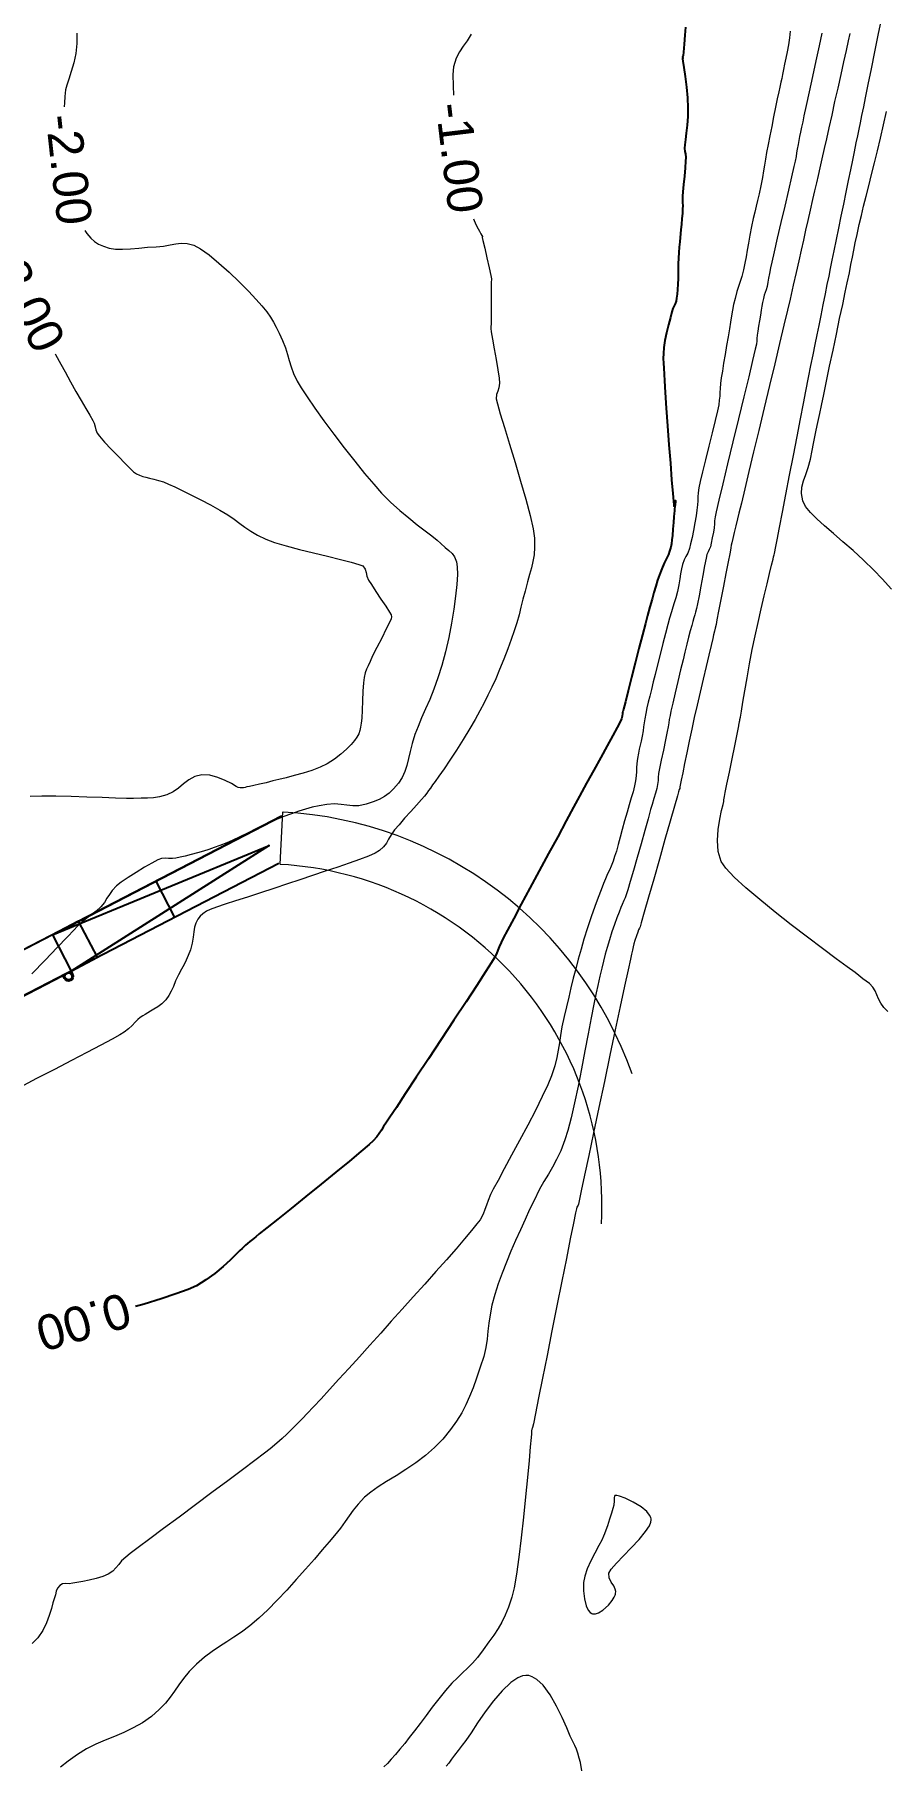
# Model space of a CAD drawing. Header units: metres. Extents: x 2662 to 3279, y 1027 to 1511.
# Drawn here: x 3096.2 to 3169.1, y 1177.9 to 1326.3 of the extents above; entities that cross this region are included whole.
import ezdxf

# ---------------------------------------------------------------- set-up
doc = ezdxf.new("R2010")
doc.units = ezdxf.units.M
doc.header["$LTSCALE"] = 1000
doc.layers.add('01 main point', color=1, linetype='Continuous')
doc.layers.add('Layer13', color=4, linetype='Continuous')
for name, color, linetype, lineweight in [('BANGUNAN', 7, 'Continuous', 13), ('CONT-MNR', 252, 'Continuous', 9), ('TEXT KONT', 3, 'Continuous', 15)]:
    doc.layers.add(name, color=color, linetype=linetype, lineweight=lineweight)
doc.styles.get("Standard").update_dxf_attribs({"font": 'arial.ttf'})

# ---------------------------------------------------------------- blocks, each defined once
blk = doc.blocks.new('A$C1d95df7b')
at = {"elevation": -0.51}
for points in [[(1.42, 0.76), (1.15, 0.62, -1), (0.79, 1.33), (1.06, 1.47)], [(1.38, 0.85), (1.11, 0.71, -1), (0.83, 1.24), (1.1, 1.38)]]:
    blk.add_lwpolyline(points, format="xyb", dxfattribs=at)
at = {"layer": '01 main point'}
blk.add_circle((0.97, 0.98, -0.51), 0.3, dxfattribs=at)

msp = doc.modelspace()

# ---------------------------------------------------------------- linework, layer by layer
at = {"elevation": -1, "flags": 128}
msp.add_lwpolyline([(3151.99, 1326.92), (3151.93, 1326.25), (3151.87, 1325.46), (3151.81, 1324.79), (3151.78, 1324.51), (3151.76, 1324.45), (3151.73, 1324.4), (3151.74, 1324.3), (3151.71, 1324.21), (3151.75, 1324.01), (3151.83, 1323.46), (3151.94, 1322.69), (3152.06, 1321.79), (3152.15, 1320.87), (3152.19, 1320.02), (3152.18, 1319.26), (3152.12, 1318.52), (3152.05, 1317.85), (3151.97, 1317.28), (3151.91, 1316.83), (3151.89, 1316.56), (3151.93, 1316.27), (3151.98, 1316.05), (3152.01, 1315.76), (3151.99, 1315.42), (3151.94, 1314.85), (3151.88, 1314.14), (3151.81, 1313.43), (3151.75, 1312.81), (3151.72, 1312.42), (3151.72, 1312.11), (3151.73, 1311.87), (3151.74, 1311.62), (3151.73, 1311.31), (3151.71, 1310.95), (3151.67, 1310.5), (3151.63, 1310.01), (3151.59, 1309.56), (3151.55, 1309.21), (3151.52, 1308.89), (3151.48, 1308.5), (3151.44, 1308.06), (3151.4, 1307.59), (3151.37, 1307.11), (3151.36, 1306.62), (3151.36, 1306.24), (3151.36, 1305.85), (3151.35, 1305.36), (3151.32, 1304.89), (3151.29, 1304.43), (3151.26, 1304.01), (3151.22, 1303.67), (3151.18, 1303.43), (3151.1, 1303.2), (3151, 1303.02), (3150.9, 1302.78), (3150.82, 1302.5), (3150.68, 1302.01), (3150.52, 1301.39), (3150.36, 1300.7), (3150.22, 1300.03), (3150.13, 1299.45), (3150.08, 1298.92), (3150.07, 1298.5), (3150.08, 1298.1), (3150.11, 1297.68), (3150.14, 1297.14), (3150.17, 1296.57), (3150.24, 1295.57), (3150.33, 1294.24), (3150.44, 1292.72), (3150.56, 1291.1), (3150.68, 1289.52), (3150.79, 1288.08), (3150.89, 1286.91), (3150.94, 1286.25), (3150.98, 1285.94), (3150.99, 1285.85), (3150.99, 1285.83), (3151.01, 1285.84), (3151.02, 1285.88), (3151.05, 1286.01), (3151.07, 1286.2), (3151.11, 1286.32), (3151.11, 1286.2), (3151.08, 1285.96), (3151.06, 1285.76), (3151.05, 1285.61), (3151.03, 1285.42), (3151.01, 1285.19), (3150.99, 1284.91), (3150.95, 1284.42), (3150.9, 1283.85), (3150.86, 1283.32), (3150.81, 1282.94), (3150.77, 1282.59), (3150.72, 1282.31), (3150.62, 1281.97), (3150.51, 1281.69), (3150.35, 1281.34), (3150.16, 1280.93), (3149.95, 1280.46), (3149.74, 1279.93), (3149.58, 1279.46), (3149.43, 1278.96), (3149.27, 1278.42), (3149.11, 1277.83), (3148.93, 1277.18), (3148.73, 1276.45), (3148.55, 1275.75), (3148.29, 1274.78), (3147.99, 1273.61), (3147.67, 1272.36), (3147.35, 1271.11), (3147.06, 1269.97), (3146.83, 1269.04), (3146.67, 1268.4), (3146.61, 1268.17), (3146.59, 1268.12), (3146.59, 1268.02), (3146.56, 1267.8), (3146.5, 1267.56), (3146.39, 1267.32), (3146.13, 1266.84), (3145.74, 1266.13), (3145.26, 1265.26), (3144.71, 1264.26), (3144.11, 1263.18), (3143.5, 1262.05), (3142.89, 1260.93), (3142.38, 1259.99), (3141.74, 1258.81), (3141.02, 1257.46), (3140.23, 1256.01), (3139.43, 1254.52), (3138.64, 1253.05), (3137.9, 1251.67), (3137.25, 1250.45), (3136.72, 1249.45), (3136.34, 1248.74), (3136.16, 1248.39), (3135.99, 1248.01), (3135.88, 1247.71), (3135.76, 1247.41), (3135.58, 1247.04), (3135.34, 1246.66), (3134.82, 1245.85), (3134.07, 1244.7), (3133.16, 1243.3), (3132.12, 1241.72), (3131.03, 1240.06), (3129.93, 1238.39), (3128.89, 1236.81), (3127.95, 1235.38), (3127.18, 1234.21), (3126.62, 1233.38), (3126.34, 1232.96), (3126.09, 1232.58), (3125.9, 1232.27), (3125.72, 1231.99), (3125.5, 1231.7), (3125.2, 1231.36), (3124.84, 1231.03), (3124.14, 1230.43), (3123.16, 1229.62), (3122, 1228.67), (3120.72, 1227.63), (3119.41, 1226.58), (3118.15, 1225.56), (3117.02, 1224.64), (3116.08, 1223.89), (3115.43, 1223.37), (3115.13, 1223.13), (3114.85, 1222.9), (3114.62, 1222.72), (3114.41, 1222.54), (3114.24, 1222.39), (3114.11, 1222.27), (3113.95, 1222.12), (3113.77, 1221.94), (3113.42, 1221.59), (3112.93, 1221.12), (3112.32, 1220.57), (3111.62, 1219.98), (3110.85, 1219.42), (3110.03, 1218.92), (3109.32, 1218.6), (3108.28, 1218.22), (3107, 1217.8), (3105.54, 1217.35), (3104.82, 1217.14)], dxfattribs=at)
for points, elevation in [([(3097.68, 1249.03), (3117.33, 1259.21)], -0.51), ([(3090.41, 1241.32), (3099.29, 1245.92), (3101.54, 1247.11), (3099.93, 1250.21), (3097.68, 1249.03), (3088.8, 1244.43)], -1)]:
    msp.add_lwpolyline(points, dxfattribs=dict(elevation=elevation))
at = {"layer": '01 main point', "elevation": -1}
for points in [[(3117.33, 1259.21), (3004.6, 1200.8, -0.073382), (2999.9, 1199.18), (2936.6, 1187.31)], [(3117.1, 1255.15), (3006.21, 1197.69, -0.073382), (3000.55, 1195.74), (2933.81, 1183.22)]]:
    msp.add_lwpolyline(points, format="xyb", dxfattribs=at)
at = {"layer": 'BANGUNAN'}
msp.add_line((3117.21, 1255.09, -1), (3117.46, 1259.59, -1), dxfattribs=at)
for radius, start in [(33.74, 19.4088), (29.24, 356.7683)]:
    msp.add_arc((3115.57, 1225.89, -1), radius, start, 86.7847, dxfattribs=at)
at = {"layer": 'CONT-MNR', "flags": 128}
for points, elevation in [([(3160.96, 1326.58), (3160.9, 1326.03), (3160.8, 1325.41), (3160.7, 1324.82), (3160.59, 1324.26), (3160.48, 1323.75), (3160.39, 1323.3), (3160.3, 1322.87), (3160.23, 1322.54), (3160.16, 1322.21), (3160.06, 1321.78), (3159.98, 1321.37), (3159.85, 1320.78), (3159.7, 1320.06), (3159.54, 1319.25), (3159.37, 1318.41), (3159.2, 1317.6), (3159.06, 1316.87), (3158.93, 1316.17), (3158.84, 1315.6), (3158.76, 1315.09), (3158.68, 1314.59), (3158.58, 1314.02), (3158.44, 1313.32), (3158.3, 1312.63), (3158.16, 1312.06), (3158.04, 1311.57), (3157.92, 1311.07), (3157.78, 1310.51), (3157.63, 1309.82), (3157.49, 1309.08), (3157.37, 1308.41), (3157.27, 1307.8), (3157.17, 1307.22), (3157.07, 1306.67), (3156.95, 1306.12), (3156.8, 1305.54), (3156.66, 1305.1), (3156.52, 1304.69), (3156.38, 1304.24), (3156.23, 1303.66), (3156.11, 1303.14), (3156.01, 1302.64), (3155.93, 1302.15), (3155.84, 1301.62), (3155.74, 1301.03), (3155.63, 1300.35), (3155.5, 1299.6), (3155.37, 1298.84), (3155.25, 1298.1), (3155.14, 1297.42), (3155.05, 1296.83), (3154.99, 1296.35), (3154.94, 1295.93), (3154.93, 1295.58), (3154.91, 1295.27), (3154.88, 1294.93), (3154.83, 1294.51), (3154.72, 1294), (3154.53, 1293.18), (3154.27, 1292.13), (3153.98, 1290.97), (3153.69, 1289.81), (3153.43, 1288.76), (3153.23, 1287.93), (3153.13, 1287.41), (3153.07, 1286.97), (3153.04, 1286.62), (3153.03, 1286.29), (3153.01, 1285.94), (3152.96, 1285.49), (3152.89, 1285), (3152.78, 1284.4), (3152.66, 1283.75), (3152.54, 1283.13), (3152.42, 1282.59), (3152.31, 1282.18), (3152.17, 1281.8), (3152.02, 1281.51), (3151.87, 1281.22), (3151.73, 1280.83), (3151.63, 1280.45), (3151.56, 1280.03), (3151.49, 1279.58), (3151.4, 1279.07), (3151.28, 1278.49), (3151.14, 1277.96), (3151.02, 1277.54), (3150.9, 1277.17), (3150.77, 1276.75), (3150.62, 1276.22), (3150.47, 1275.67), (3150.27, 1274.91), (3150.04, 1274.03), (3149.8, 1273.1), (3149.57, 1272.2), (3149.37, 1271.39), (3149.21, 1270.76), (3149.05, 1270.09), (3148.91, 1269.51), (3148.78, 1269), (3148.67, 1268.51), (3148.57, 1268.02), (3148.49, 1267.57), (3148.43, 1267.22), (3148.39, 1266.9), (3148.34, 1266.54), (3148.26, 1266.1), (3148.17, 1265.66), (3148.09, 1265.3), (3148.01, 1264.98), (3147.94, 1264.62), (3147.86, 1264.18), (3147.81, 1263.73), (3147.79, 1263.37), (3147.78, 1263.05), (3147.76, 1262.69), (3147.7, 1262.25), (3147.6, 1261.81), (3147.48, 1261.32), (3147.33, 1260.79), (3147.16, 1260.2), (3146.97, 1259.55), (3146.76, 1258.82), (3146.56, 1258.09), (3146.37, 1257.41), (3146.2, 1256.79), (3146.05, 1256.23), (3145.9, 1255.76), (3145.77, 1255.37), (3145.6, 1254.93), (3145.45, 1254.6), (3145.29, 1254.26), (3145.11, 1253.83), (3144.96, 1253.45), (3144.75, 1252.91), (3144.5, 1252.24), (3144.21, 1251.46), (3143.9, 1250.58), (3143.58, 1249.65), (3143.27, 1248.66), (3143.02, 1247.8), (3142.78, 1246.96), (3142.56, 1246.13), (3142.35, 1245.31), (3142.15, 1244.5), (3141.96, 1243.68), (3141.76, 1242.86), (3141.57, 1242.02), (3141.38, 1241.15), (3141.26, 1240.41), (3141.17, 1239.76), (3141.07, 1239.14), (3140.95, 1238.5), (3140.77, 1237.79), (3140.49, 1236.94), (3140.17, 1236.16), (3139.7, 1235.15), (3139.11, 1233.97), (3138.45, 1232.7), (3137.75, 1231.39), (3137.07, 1230.12), (3136.44, 1228.96), (3135.9, 1227.96), (3135.49, 1227.2), (3135.26, 1226.75), (3135.05, 1226.24), (3134.91, 1225.83), (3134.78, 1225.45), (3134.62, 1225.05), (3134.36, 1224.58), (3134.09, 1224.22), (3133.64, 1223.66), (3133.04, 1222.95), (3132.3, 1222.1), (3131.47, 1221.15), (3130.56, 1220.13), (3129.61, 1219.06), (3128.63, 1217.98), (3127.67, 1216.9), (3126.75, 1215.87), (3125.84, 1214.86), (3124.92, 1213.83), (3124.01, 1212.82), (3123.11, 1211.83), (3122.26, 1210.89), (3121.46, 1210.01), (3120.72, 1209.22), (3120.08, 1208.52), (3119.54, 1207.95), (3119.12, 1207.52), (3118.6, 1206.99), (3118.17, 1206.56), (3117.78, 1206.18), (3117.39, 1205.82), (3116.93, 1205.42), (3116.36, 1204.93), (3115.86, 1204.54), (3115.05, 1203.91), (3113.98, 1203.11), (3112.74, 1202.18), (3111.37, 1201.17), (3109.96, 1200.11), (3108.55, 1199.07), (3107.22, 1198.08), (3106.03, 1197.2), (3105.05, 1196.47), (3104.35, 1195.93), (3103.98, 1195.64), (3103.62, 1195.3), (3103.37, 1194.99), (3103.13, 1194.7), (3102.86, 1194.43), (3102.46, 1194.16), (3102, 1193.96), (3101.44, 1193.79), (3100.85, 1193.65), (3100.28, 1193.54), (3099.79, 1193.45), (3099.45, 1193.39), (3099.11, 1193.35), (3098.82, 1193.36), (3098.56, 1193.33), (3098.31, 1193.19), (3098.11, 1192.96), (3098.02, 1192.7), (3097.96, 1192.39), (3097.84, 1192.04), (3097.73, 1191.7), (3097.6, 1191.22), (3097.42, 1190.63), (3097.17, 1189.99), (3096.85, 1189.33), (3096.42, 1188.69), (3095.95, 1188.22)], 1), ([(3169.32, 1242.45), (3169, 1242.79), (3168.72, 1243.17), (3168.54, 1243.54), (3168.4, 1243.89), (3168.25, 1244.22), (3168.04, 1244.55), (3167.75, 1244.86), (3167.48, 1245.07), (3167.2, 1245.27), (3166.85, 1245.54), (3166.52, 1245.79), (3165.85, 1246.29), (3164.9, 1246.99), (3163.73, 1247.86), (3162.43, 1248.85), (3161.05, 1249.9), (3159.67, 1250.99), (3158.35, 1252.07), (3157.16, 1253.08), (3156.16, 1253.99), (3155.43, 1254.76), (3155.04, 1255.34), (3154.79, 1256.2), (3154.72, 1257.14), (3154.78, 1258.08), (3154.91, 1258.96), (3155.07, 1259.7), (3155.21, 1260.23), (3155.27, 1260.47), (3155.28, 1260.63), (3155.3, 1260.76), (3155.32, 1260.91), (3155.39, 1261.24), (3155.53, 1261.98), (3155.74, 1262.99), (3155.97, 1264.13), (3156.2, 1265.27), (3156.4, 1266.26), (3156.54, 1266.96), (3156.59, 1267.23), (3156.61, 1267.29), (3156.62, 1267.35), (3156.63, 1267.43), (3156.65, 1267.53), (3156.69, 1267.72), (3156.77, 1268.24), (3156.9, 1269.01), (3157.07, 1269.99), (3157.26, 1271.1), (3157.48, 1272.29), (3157.71, 1273.51), (3157.95, 1274.69), (3158.2, 1275.84), (3158.46, 1277.01), (3158.72, 1278.12), (3158.97, 1279.16), (3159.18, 1280.05), (3159.36, 1280.77), (3159.49, 1281.27), (3159.54, 1281.49), (3159.58, 1281.64), (3159.6, 1281.77), (3159.64, 1281.92), (3159.69, 1282.21), (3159.83, 1282.93), (3160.04, 1283.99), (3160.3, 1285.32), (3160.59, 1286.84), (3160.91, 1288.48), (3161.23, 1290.16), (3161.55, 1291.8), (3161.85, 1293.32), (3162.11, 1294.65), (3162.31, 1295.7), (3162.54, 1296.86), (3162.74, 1297.89), (3162.93, 1298.82), (3163.1, 1299.69), (3163.27, 1300.52), (3163.43, 1301.34), (3163.61, 1302.19), (3163.79, 1303.09), (3163.98, 1304.06), (3164.14, 1304.86), (3164.29, 1305.56), (3164.42, 1306.23), (3164.57, 1306.94), (3164.73, 1307.74), (3164.93, 1308.71), (3165.13, 1309.68), (3165.33, 1310.7), (3165.55, 1311.74), (3165.76, 1312.77), (3165.96, 1313.76), (3166.15, 1314.69), (3166.32, 1315.53), (3166.47, 1316.24), (3166.63, 1317), (3166.76, 1317.62), (3166.87, 1318.17), (3166.99, 1318.72), (3167.11, 1319.34), (3167.27, 1320.1), (3167.43, 1320.88), (3167.65, 1322), (3167.93, 1323.35), (3168.22, 1324.81), (3168.51, 1326.26), (3168.78, 1327.6)], 3), ([(3163.68, 1326.41), (3163.44, 1325.32), (3163.16, 1324.04), (3162.87, 1322.69), (3162.59, 1321.38), (3162.33, 1320.22), (3162.14, 1319.33), (3162.03, 1318.82), (3161.93, 1318.34), (3161.84, 1317.93), (3161.77, 1317.56), (3161.7, 1317.21), (3161.63, 1316.85), (3161.56, 1316.45), (3161.51, 1316.14), (3161.46, 1315.82), (3161.38, 1315.42), (3161.28, 1314.97), (3161.08, 1314.1), (3160.81, 1312.93), (3160.49, 1311.58), (3160.16, 1310.17), (3159.85, 1308.82), (3159.57, 1307.64), (3159.37, 1306.76), (3159.26, 1306.28), (3159.17, 1305.8), (3159.1, 1305.4), (3159.04, 1305.04), (3158.97, 1304.69), (3158.89, 1304.39), (3158.81, 1304.17), (3158.74, 1303.94), (3158.66, 1303.64), (3158.59, 1303.31), (3158.53, 1302.99), (3158.47, 1302.64), (3158.4, 1302.22), (3158.32, 1301.73), (3158.24, 1301.26), (3158.17, 1300.83), (3158.13, 1300.51), (3158.1, 1300.22), (3158.09, 1300), (3158.06, 1299.72), (3157.96, 1299.3), (3157.73, 1298.33), (3157.4, 1296.93), (3156.98, 1295.22), (3156.53, 1293.32), (3156.05, 1291.36), (3155.59, 1289.46), (3155.18, 1287.74), (3154.84, 1286.33), (3154.61, 1285.34), (3154.51, 1284.91), (3154.47, 1284.58), (3154.46, 1284.31), (3154.43, 1283.97), (3154.37, 1283.58), (3154.28, 1283.11), (3154.19, 1282.66), (3154.11, 1282.34), (3154.01, 1282.1), (3153.92, 1281.91), (3153.82, 1281.67), (3153.75, 1281.35), (3153.62, 1280.71), (3153.47, 1279.88), (3153.3, 1278.97), (3153.14, 1278.12), (3153.01, 1277.43), (3152.93, 1277.04), (3152.85, 1276.73), (3152.77, 1276.49), (3152.7, 1276.25), (3152.61, 1275.94), (3152.51, 1275.59), (3152.39, 1275.14), (3152.25, 1274.59), (3152.1, 1273.97), (3151.93, 1273.29), (3151.77, 1272.64), (3151.56, 1271.77), (3151.33, 1270.79), (3151.1, 1269.8), (3150.89, 1268.91), (3150.73, 1268.23), (3150.65, 1267.85), (3150.59, 1267.51), (3150.55, 1267.24), (3150.5, 1266.9), (3150.41, 1266.49), (3150.26, 1265.77), (3150.08, 1264.89), (3149.89, 1264.02), (3149.75, 1263.3), (3149.67, 1262.89), (3149.64, 1262.54), (3149.63, 1262.27), (3149.59, 1261.93), (3149.51, 1261.59), (3149.4, 1261.2), (3149.27, 1260.75), (3149.12, 1260.22), (3148.99, 1259.78), (3148.78, 1259), (3148.49, 1257.99), (3148.17, 1256.85), (3147.83, 1255.67), (3147.51, 1254.55), (3147.24, 1253.6), (3147.03, 1252.9), (3146.93, 1252.55), (3146.8, 1252.22), (3146.68, 1251.97), (3146.54, 1251.65), (3146.43, 1251.38), (3146.28, 1250.98), (3146.09, 1250.49), (3145.89, 1249.91), (3145.67, 1249.28), (3145.46, 1248.61), (3145.26, 1247.96), (3145.1, 1247.37), (3144.95, 1246.79), (3144.8, 1246.18), (3144.64, 1245.5), (3144.45, 1244.7), (3144.31, 1244.05), (3144.13, 1243.1), (3143.9, 1241.91), (3143.64, 1240.55), (3143.36, 1239.07), (3143.07, 1237.55), (3142.76, 1236.04), (3142.46, 1234.61), (3142.17, 1233.32), (3141.89, 1232.24), (3141.64, 1231.43), (3141.28, 1230.5), (3140.93, 1229.76), (3140.58, 1229.11), (3140.22, 1228.51), (3139.84, 1227.88), (3139.43, 1227.15), (3138.99, 1226.25), (3138.61, 1225.45), (3138.22, 1224.6), (3137.82, 1223.72), (3137.41, 1222.81), (3137.01, 1221.88), (3136.62, 1220.95), (3136.26, 1220.01), (3135.92, 1219.09), (3135.63, 1218.18), (3135.38, 1217.24), (3135.22, 1216.43), (3135.12, 1215.71), (3135.04, 1215.03), (3134.97, 1214.35), (3134.85, 1213.63), (3134.67, 1212.84), (3134.38, 1211.92), (3134.05, 1210.99), (3133.76, 1210.16), (3133.46, 1209.41), (3133.15, 1208.7), (3132.79, 1208.02), (3132.35, 1207.31), (3131.82, 1206.57), (3131.16, 1205.76), (3130.46, 1205.03), (3129.68, 1204.35), (3128.85, 1203.73), (3128, 1203.16), (3127.16, 1202.62), (3126.35, 1202.12), (3125.62, 1201.65), (3124.98, 1201.2), (3124.46, 1200.77), (3123.9, 1200.18), (3123.47, 1199.66), (3123.13, 1199.18), (3122.79, 1198.68), (3122.39, 1198.13), (3121.88, 1197.49), (3121.41, 1196.94), (3120.83, 1196.25), (3120.15, 1195.46), (3119.4, 1194.6), (3118.6, 1193.7), (3117.78, 1192.8), (3116.95, 1191.93), (3116.15, 1191.12), (3115.39, 1190.4), (3114.62, 1189.74), (3113.91, 1189.2), (3113.25, 1188.75), (3112.63, 1188.35), (3112.01, 1187.96), (3111.39, 1187.54), (3110.74, 1187.04), (3110.05, 1186.44), (3109.42, 1185.81), (3108.92, 1185.22), (3108.52, 1184.67), (3108.16, 1184.14), (3107.79, 1183.61), (3107.37, 1183.09), (3106.85, 1182.54), (3106.17, 1181.96), (3105.4, 1181.42), (3104.61, 1180.97), (3103.81, 1180.59), (3103, 1180.25), (3102.2, 1179.92), (3101.4, 1179.57), (3100.61, 1179.17), (3099.83, 1178.7), (3099.04, 1178.13), (3098.37, 1177.6)], 2), ([(3099.77, 1326.41), (3099.78, 1325.52), (3099.68, 1324.66), (3099.51, 1323.86), (3099.3, 1323.12), (3099.09, 1322.48), (3098.92, 1321.95), (3098.82, 1321.55), (3098.75, 1320.97), (3098.71, 1320.43), (3098.69, 1320.1)], -2), ([(3166.07, 1326.38), (3165.94, 1325.76), (3165.75, 1324.94), (3165.54, 1323.96), (3165.29, 1322.87), (3165.04, 1321.71), (3164.77, 1320.54), (3164.52, 1319.38), (3164.27, 1318.3), (3164.06, 1317.34), (3163.88, 1316.53), (3163.67, 1315.62), (3163.5, 1314.86), (3163.35, 1314.19), (3163.2, 1313.56), (3163.05, 1312.89), (3162.87, 1312.13), (3162.67, 1311.22), (3162.47, 1310.35), (3162.28, 1309.51), (3162.09, 1308.66), (3161.9, 1307.79), (3161.69, 1306.87), (3161.47, 1305.88), (3161.22, 1304.8), (3160.95, 1303.6), (3160.72, 1302.64), (3160.42, 1301.35), (3160.05, 1299.79), (3159.63, 1298.05), (3159.19, 1296.18), (3158.72, 1294.25), (3158.27, 1292.33), (3157.82, 1290.49), (3157.42, 1288.79), (3157.06, 1287.3), (3156.77, 1286.08), (3156.56, 1285.21), (3156.45, 1284.75), (3156.3, 1284.14), (3156.16, 1283.56), (3156.05, 1283.06), (3155.96, 1282.68), (3155.91, 1282.47), (3155.87, 1282.26), (3155.83, 1282.05), (3155.77, 1281.74), (3155.63, 1281.04), (3155.45, 1280.06), (3155.23, 1278.95), (3155.02, 1277.82), (3154.82, 1276.81), (3154.68, 1276.06), (3154.6, 1275.67), (3154.53, 1275.35), (3154.47, 1275.1), (3154.39, 1274.78), (3154.32, 1274.46), (3154.17, 1273.87), (3153.98, 1273.05), (3153.75, 1272.07), (3153.49, 1270.99), (3153.23, 1269.85), (3152.97, 1268.74), (3152.73, 1267.69), (3152.51, 1266.68), (3152.3, 1265.65), (3152.09, 1264.65), (3151.9, 1263.73), (3151.74, 1262.93), (3151.61, 1262.3), (3151.53, 1261.88), (3151.5, 1261.73), (3151.49, 1261.67), (3151.48, 1261.6), (3151.44, 1261.5), (3151.39, 1261.31), (3151.29, 1260.96), (3151.04, 1260.07), (3150.67, 1258.78), (3150.22, 1257.22), (3149.74, 1255.52), (3149.25, 1253.82), (3148.81, 1252.26), (3148.44, 1250.97), (3148.18, 1250.08), (3148.08, 1249.73), (3148.02, 1249.6), (3147.96, 1249.46), (3147.89, 1249.27), (3147.77, 1248.94), (3147.64, 1248.55), (3147.56, 1248.27), (3147.49, 1248), (3147.42, 1247.72), (3147.34, 1247.37), (3147.25, 1246.96), (3147.05, 1246.02), (3146.75, 1244.64), (3146.38, 1242.9), (3145.96, 1240.89), (3145.5, 1238.72), (3145.02, 1236.46), (3144.55, 1234.21), (3144.09, 1232.05), (3143.68, 1230.09), (3143.32, 1228.4), (3143.04, 1227.08), (3142.86, 1226.22), (3142.79, 1225.91), (3142.76, 1225.83), (3142.72, 1225.76), (3142.67, 1225.66), (3142.62, 1225.52), (3142.55, 1225.19), (3142.37, 1224.3), (3142.1, 1222.96), (3141.76, 1221.25), (3141.37, 1219.3), (3140.95, 1217.2), (3140.52, 1215.04), (3140.11, 1212.94), (3139.72, 1210.99), (3139.38, 1209.29), (3139.11, 1207.95), (3138.94, 1207.07), (3138.87, 1206.75), (3138.83, 1206.67), (3138.79, 1206.6), (3138.78, 1206.46), (3138.77, 1206.22), (3138.74, 1205.9), (3138.67, 1205.1), (3138.57, 1203.93), (3138.43, 1202.46), (3138.27, 1200.81), (3138.09, 1199.05), (3137.89, 1197.3), (3137.69, 1195.64), (3137.49, 1194.17), (3137.29, 1192.99), (3137.09, 1192.19), (3136.81, 1191.35), (3136.52, 1190.66), (3136.23, 1190.05), (3135.9, 1189.5), (3135.54, 1188.94), (3135.12, 1188.35), (3134.64, 1187.68), (3134.14, 1187.03), (3133.7, 1186.52), (3133.28, 1186.1), (3132.86, 1185.7), (3132.43, 1185.28), (3131.95, 1184.8), (3131.4, 1184.19), (3130.82, 1183.48), (3130.26, 1182.76), (3129.73, 1182.05), (3129.22, 1181.36), (3128.74, 1180.72), (3128.29, 1180.14), (3127.9, 1179.65), (3127.48, 1179.15), (3127.1, 1178.7), (3126.74, 1178.29), (3126.42, 1177.93), (3126.11, 1177.64)], 3), ([(3133.6, 1326.32), (3133.26, 1325.77), (3132.92, 1325.29), (3132.59, 1324.82), (3132.3, 1324.26), (3132.09, 1323.54), (3132.03, 1322.88), (3132.04, 1321.91), (3132.08, 1321.1)], -1), ([(3169.66, 1278.7), (3168.85, 1279.58), (3168.13, 1280.33), (3167.25, 1281.2), (3166.35, 1282.02), (3165.48, 1282.77), (3164.66, 1283.48), (3163.9, 1284.13), (3163.23, 1284.73), (3162.69, 1285.29), (3162.28, 1285.8), (3162.05, 1286.28), (3161.92, 1286.91), (3161.95, 1287.46), (3162.09, 1287.99), (3162.3, 1288.54), (3162.51, 1289.15), (3162.7, 1289.87), (3162.84, 1290.6), (3162.96, 1291.21), (3163.07, 1291.78), (3163.19, 1292.35), (3163.33, 1293), (3163.49, 1293.79), (3163.63, 1294.46), (3163.83, 1295.41), (3164.07, 1296.55), (3164.34, 1297.84), (3164.63, 1299.21), (3164.92, 1300.59), (3165.2, 1301.92), (3165.46, 1303.14), (3165.68, 1304.18), (3165.85, 1304.99), (3166.03, 1305.85), (3166.17, 1306.57), (3166.29, 1307.2), (3166.41, 1307.8), (3166.54, 1308.43), (3166.69, 1309.15), (3166.88, 1310.01), (3167.06, 1310.77), (3167.25, 1311.58), (3167.47, 1312.43), (3167.7, 1313.33), (3167.93, 1314.28), (3168.18, 1315.28), (3168.44, 1316.32), (3168.7, 1317.42), (3168.96, 1318.56), (3169.21, 1319.7)], 2), ([(3133.79, 1310.48), (3134.01, 1310), (3134.2, 1309.62), (3134.31, 1309.42), (3134.42, 1309.21), (3134.51, 1309.04), (3134.56, 1308.97), (3134.55, 1308.89), (3134.61, 1308.63), (3134.76, 1307.98), (3134.94, 1307.14), (3135.13, 1306.29), (3135.28, 1305.62), (3135.34, 1305.34), (3135.33, 1305.23), (3135.32, 1305.12), (3135.32, 1304.85), (3135.32, 1304.22), (3135.32, 1303.41), (3135.32, 1302.59), (3135.32, 1301.93), (3135.32, 1301.59), (3135.3, 1301.41), (3135.28, 1301.27), (3135.27, 1301.08), (3135.32, 1300.78), (3135.43, 1300.15), (3135.58, 1299.32), (3135.74, 1298.4), (3135.88, 1297.52), (3135.99, 1296.8), (3136.03, 1296.37), (3135.98, 1295.99), (3135.88, 1295.7), (3135.78, 1295.4), (3135.75, 1295.03), (3135.85, 1294.61), (3136.09, 1293.75), (3136.45, 1292.57), (3136.89, 1291.15), (3137.36, 1289.58), (3137.84, 1287.98), (3138.28, 1286.43), (3138.65, 1285.03), (3138.91, 1283.89), (3139.03, 1283.08), (3139.04, 1282.31), (3138.99, 1281.66), (3138.9, 1281.08), (3138.77, 1280.54), (3138.61, 1279.96), (3138.42, 1279.32), (3138.22, 1278.54), (3138.04, 1277.83), (3137.87, 1277.15), (3137.7, 1276.49), (3137.5, 1275.82), (3137.29, 1275.13), (3137.04, 1274.39), (3136.75, 1273.59), (3136.4, 1272.7), (3136.04, 1271.81), (3135.7, 1271.02), (3135.37, 1270.29), (3135.04, 1269.61), (3134.7, 1268.94), (3134.33, 1268.25), (3133.93, 1267.53), (3133.48, 1266.74), (3132.91, 1265.79), (3132.34, 1264.88), (3131.78, 1264.04), (3131.27, 1263.29), (3130.83, 1262.66), (3130.5, 1262.19), (3130.29, 1261.9), (3130.1, 1261.63), (3129.95, 1261.41), (3129.8, 1261.2), (3129.59, 1260.94), (3129.33, 1260.64), (3128.91, 1260.17), (3128.42, 1259.62), (3127.89, 1259.04), (3127.41, 1258.49), (3127.03, 1258.04), (3126.73, 1257.62), (3126.52, 1257.25), (3126.33, 1256.91), (3126.09, 1256.59), (3125.73, 1256.26), (3125.36, 1256.05), (3124.78, 1255.8), (3124.03, 1255.51), (3123.14, 1255.19), (3122.15, 1254.85), (3121.08, 1254.5), (3119.99, 1254.13), (3118.9, 1253.77), (3117.84, 1253.41), (3116.68, 1253.01), (3115.53, 1252.63), (3114.42, 1252.28), (3113.4, 1251.96), (3112.5, 1251.67), (3111.76, 1251.42), (3111.21, 1251.22), (3110.9, 1251.07), (3110.59, 1250.85), (3110.36, 1250.63), (3110.17, 1250.38), (3109.99, 1250.04), (3109.87, 1249.69), (3109.81, 1249.29), (3109.75, 1248.83), (3109.67, 1248.32), (3109.52, 1247.76), (3109.34, 1247.26), (3109.16, 1246.86), (3108.97, 1246.5), (3108.75, 1246.1), (3108.5, 1245.61), (3108.25, 1245.08), (3108.06, 1244.61), (3107.88, 1244.2), (3107.67, 1243.82), (3107.4, 1243.45), (3107.07, 1243.12), (3106.72, 1242.85), (3106.39, 1242.65), (3106.1, 1242.48), (3105.88, 1242.35), (3105.64, 1242.2), (3105.44, 1242.09), (3105.2, 1241.94), (3105.02, 1241.77), (3104.79, 1241.53), (3104.53, 1241.26), (3104.21, 1240.96), (3103.84, 1240.67), (3103.48, 1240.46), (3102.8, 1240.08), (3101.84, 1239.57), (3100.65, 1238.94), (3099.31, 1238.24), (3097.85, 1237.48), (3096.33, 1236.7), (3094.82, 1235.92)], -1), ([(3100.47, 1309.48), (3100.63, 1309.22), (3100.97, 1308.82), (3101.29, 1308.53), (3101.65, 1308.31), (3102.06, 1308.13), (3102.56, 1307.98), (3103.09, 1307.89), (3103.7, 1307.88), (3104.38, 1307.92), (3105.1, 1307.98), (3105.84, 1308.05), (3106.57, 1308.09), (3107.22, 1308.15), (3107.77, 1308.25), (3108.26, 1308.34), (3108.73, 1308.4), (3109.24, 1308.37), (3109.81, 1308.22), (3110.39, 1307.92), (3111.12, 1307.39), (3111.96, 1306.69), (3112.84, 1305.9), (3113.71, 1305.07), (3114.51, 1304.27), (3115.17, 1303.57), (3115.65, 1303.03), (3116.07, 1302.5), (3116.39, 1302.05), (3116.65, 1301.62), (3116.88, 1301.18), (3117.13, 1300.67), (3117.41, 1300.05), (3117.68, 1299.41), (3117.86, 1298.85), (3118, 1298.32), (3118.15, 1297.79), (3118.35, 1297.21), (3118.67, 1296.55), (3119.01, 1295.99), (3119.53, 1295.2), (3120.2, 1294.24), (3120.97, 1293.16), (3121.83, 1292.01), (3122.72, 1290.84), (3123.61, 1289.7), (3124.46, 1288.63), (3125.24, 1287.7), (3125.92, 1286.95), (3126.69, 1286.17), (3127.47, 1285.46), (3128.24, 1284.81), (3128.98, 1284.23), (3129.65, 1283.71), (3130.22, 1283.27), (3130.69, 1282.91), (3131.01, 1282.63), (3131.37, 1282.29), (3131.69, 1282.03), (3131.96, 1281.77), (3132.18, 1281.47), (3132.35, 1281.06), (3132.41, 1280.63), (3132.42, 1279.97), (3132.37, 1279.11), (3132.26, 1278.11), (3132.11, 1276.98), (3131.92, 1275.79), (3131.68, 1274.55), (3131.4, 1273.32), (3131.09, 1272.16), (3130.75, 1271.1), (3130.4, 1270.13), (3130.04, 1269.24), (3129.68, 1268.42), (3129.35, 1267.65), (3129.04, 1266.92), (3128.77, 1266.22), (3128.53, 1265.47), (3128.36, 1264.78), (3128.21, 1264.16), (3128.07, 1263.58), (3127.9, 1263.05), (3127.67, 1262.54), (3127.36, 1262.06), (3126.95, 1261.58), (3126.56, 1261.2), (3126.16, 1260.9), (3125.71, 1260.66), (3125.2, 1260.45), (3124.58, 1260.25), (3123.97, 1260.12), (3123.44, 1260.11), (3122.94, 1260.16), (3122.45, 1260.23), (3121.89, 1260.27), (3121.23, 1260.22), (3120.55, 1260.11), (3119.96, 1259.98), (3119.4, 1259.83), (3118.82, 1259.65), (3118.18, 1259.43), (3117.44, 1259.15), (3116.71, 1258.86), (3115.96, 1258.52), (3115.2, 1258.16), (3114.46, 1257.79), (3113.77, 1257.45), (3113.15, 1257.15), (3112.63, 1256.93), (3112.04, 1256.7), (3111.55, 1256.52), (3111.11, 1256.37), (3110.65, 1256.23), (3110.13, 1256.08), (3109.58, 1255.93), (3109.08, 1255.8), (3108.63, 1255.7), (3108.26, 1255.62), (3107.97, 1255.58), (3107.63, 1255.59), (3107.35, 1255.63), (3107.03, 1255.6), (3106.73, 1255.47), (3106.22, 1255.2), (3105.58, 1254.83), (3104.87, 1254.4), (3104.19, 1253.96), (3103.59, 1253.56), (3103.18, 1253.23), (3102.82, 1252.85), (3102.57, 1252.5), (3102.36, 1252.17), (3102.14, 1251.82), (3101.83, 1251.45), (3101.44, 1251.08), (3101.02, 1250.74), (3100.65, 1250.46), (3100.38, 1250.27), (3100.27, 1250.19), (3100.24, 1250.15), (3100.19, 1250.11), (3100.12, 1250.05), (3099.97, 1249.91), (3099.8, 1249.74), (3099.55, 1249.47), (3098.95, 1248.85), (3098.09, 1247.94), (3097.05, 1246.86), (3095.93, 1245.68)], -2), ([(3097.92, 1298.9), (3097.96, 1298.83), (3098.4, 1298.02), (3098.77, 1297.35), (3099.23, 1296.5), (3099.7, 1295.67), (3100.15, 1294.9), (3100.56, 1294.2), (3100.9, 1293.63), (3101.14, 1293.19), (3101.27, 1292.94), (3101.36, 1292.64), (3101.4, 1292.38), (3101.51, 1292.1), (3101.73, 1291.82), (3102.16, 1291.33), (3102.73, 1290.73), (3103.34, 1290.08), (3103.92, 1289.48), (3104.38, 1289.02), (3104.65, 1288.78), (3104.91, 1288.6), (3105.14, 1288.49), (3105.44, 1288.38), (3105.7, 1288.3), (3106.01, 1288.23), (3106.37, 1288.15), (3106.78, 1288.04), (3107.22, 1287.9), (3107.63, 1287.72), (3108.19, 1287.47), (3108.86, 1287.15), (3109.62, 1286.77), (3110.42, 1286.36), (3111.23, 1285.93), (3112.03, 1285.49), (3112.72, 1285.08), (3113.27, 1284.7), (3113.75, 1284.35), (3114.2, 1284.01), (3114.69, 1283.68), (3115.26, 1283.35), (3115.98, 1283), (3116.74, 1282.71), (3117.74, 1282.41), (3118.88, 1282.11), (3120.09, 1281.81), (3121.29, 1281.52), (3122.38, 1281.26), (3123.31, 1281.02), (3123.97, 1280.83), (3124.3, 1280.69), (3124.5, 1280.42), (3124.6, 1280.14), (3124.66, 1279.83), (3124.8, 1279.48), (3125.04, 1279.09), (3125.41, 1278.51), (3125.86, 1277.85), (3126.28, 1277.23), (3126.6, 1276.74), (3126.74, 1276.51), (3126.77, 1276.34), (3126.75, 1276.17), (3126.62, 1275.89), (3126.32, 1275.29), (3125.93, 1274.51), (3125.51, 1273.69), (3125.15, 1272.97), (3124.93, 1272.5), (3124.76, 1272.12), (3124.63, 1271.83), (3124.52, 1271.52), (3124.42, 1271.13), (3124.36, 1270.65), (3124.32, 1269.95), (3124.28, 1269.13), (3124.25, 1268.32), (3124.21, 1267.64), (3124.16, 1267.2), (3124.11, 1266.85), (3124.06, 1266.57), (3123.97, 1266.3), (3123.8, 1266), (3123.6, 1265.72), (3123.3, 1265.37), (3122.91, 1264.96), (3122.43, 1264.53), (3121.87, 1264.11), (3121.26, 1263.72), (3120.64, 1263.42), (3119.94, 1263.15), (3119.19, 1262.91), (3118.43, 1262.7), (3117.72, 1262.52), (3117.09, 1262.37), (3116.59, 1262.24), (3116.01, 1262.09), (3115.45, 1261.96), (3114.96, 1261.85), (3114.58, 1261.77), (3114.37, 1261.73), (3114.21, 1261.69), (3114.07, 1261.65), (3113.94, 1261.64), (3113.78, 1261.65), (3113.62, 1261.68), (3113.44, 1261.78), (3113.05, 1262.01), (3112.51, 1262.29), (3111.87, 1262.55), (3111.18, 1262.74), (3110.49, 1262.77), (3109.89, 1262.63), (3109.39, 1262.35), (3108.94, 1262), (3108.51, 1261.63), (3108.04, 1261.3), (3107.5, 1261.04), (3106.87, 1260.87), (3106.35, 1260.79), (3105.85, 1260.77), (3105.31, 1260.77), (3104.64, 1260.75), (3104.03, 1260.75), (3103.1, 1260.77), (3101.95, 1260.81), (3100.65, 1260.86), (3099.3, 1260.9), (3097.98, 1260.93), (3096.78, 1260.93), (3095.79, 1260.9)], -3), ([(3143.09, 1177.29), (3142.96, 1178), (3142.87, 1178.38), (3142.74, 1178.81), (3142.63, 1179.14), (3142.49, 1179.46), (3142.29, 1179.86), (3142.1, 1180.27), (3141.81, 1180.98), (3141.41, 1181.87), (3140.93, 1182.85), (3140.38, 1183.81), (3139.76, 1184.63), (3139.24, 1185.13), (3138.83, 1185.37), (3138.55, 1185.46), (3138.41, 1185.48), (3138.28, 1185.48), (3138.01, 1185.44), (3137.6, 1185.27), (3137.01, 1184.87), (3136.27, 1184.16), (3135.52, 1183.29), (3134.81, 1182.34), (3134.15, 1181.4), (3133.59, 1180.56), (3133.14, 1179.89), (3132.84, 1179.48), (3132.48, 1179.04), (3132.18, 1178.64), (3131.91, 1178.28), (3131.68, 1177.96), (3131.46, 1177.69)], 4)]:
    msp.add_lwpolyline(points, dxfattribs=dict(at, elevation=elevation))
at = {"layer": 'CONT-MNR', "elevation": 4, "flags": 128}
msp.add_lwpolyline([(3145.06, 1197.71), (3145.02, 1197.62), (3144.94, 1197.42), (3144.79, 1197.1), (3144.54, 1196.62), (3144.2, 1195.97), (3143.86, 1195.3), (3143.56, 1194.63), (3143.34, 1194.01), (3143.24, 1193.46), (3143.23, 1192.75), (3143.31, 1192.06), (3143.46, 1191.45), (3143.64, 1191.08), (3143.81, 1190.88), (3143.94, 1190.79), (3144.01, 1190.77), (3144.08, 1190.75), (3144.25, 1190.76), (3144.52, 1190.85), (3144.9, 1191.09), (3145.37, 1191.51), (3145.69, 1191.9), (3145.87, 1192.19), (3145.95, 1192.36), (3145.98, 1192.45), (3145.99, 1192.52), (3146, 1192.68), (3145.95, 1192.89), (3145.82, 1193.16), (3145.6, 1193.49), (3145.43, 1193.84), (3145.4, 1194.24), (3145.6, 1194.61), (3146.05, 1195.12), (3146.65, 1195.75), (3147.33, 1196.44), (3148, 1197.15), (3148.56, 1197.83), (3148.88, 1198.32), (3149.01, 1198.64), (3149.04, 1198.83), (3149.03, 1198.91), (3149, 1199.02), (3148.9, 1199.24), (3148.66, 1199.55), (3148.19, 1199.94), (3147.5, 1200.36), (3146.8, 1200.69), (3146.33, 1200.86), (3146.09, 1200.92), (3145.99, 1200.93), (3145.96, 1200.93), (3145.93, 1200.91), (3145.88, 1200.85), (3145.85, 1200.71), (3145.85, 1200.46), (3145.82, 1200.1), (3145.74, 1199.81), (3145.63, 1199.4), (3145.47, 1198.9), (3145.28, 1198.32)], close=True, dxfattribs=at)
at = {"layer": 'Layer13'}
for p, q in [((3106.55, 1253.63, -0.51), (3108.16, 1250.52, -0.51)), ((3097.68, 1249.03, -0.51), (3099.29, 1245.92, -0.51))]:
    msp.add_line(p, q, dxfattribs=at)
at = {"layer": 'Layer13', "elevation": -0.51}
msp.add_lwpolyline([(3097.68, 1249.03), (3116.27, 1256.69), (3099.29, 1245.92)], dxfattribs=at)

# ---------------------------------------------------------------- block references
at = {"rotation": 90.00421927131818}
msp.add_blockref('A$C1d95df7b', (3100.04, 1244.5), dxfattribs=at)

# ---------------------------------------------------------------- texts
at = {"layer": 'TEXT KONT', "char_height": 3, "attachment_point": 5}
for s, insert, rotation in [('{-2.00}', (3099.09, 1314.73, -2), 276.2588), ('{-1.00}', (3132.58, 1315.74, -1), 276.9024), ('{-3.00}', (3095.42, 1303.65, -3), 296.4941), ('{0.00}', (3100.35, 1215.83, -1), 196.2714)]:
    msp.add_mtext(s, dxfattribs=dict(at, insert=insert, rotation=rotation))

doc.saveas('drawing.dxf')
